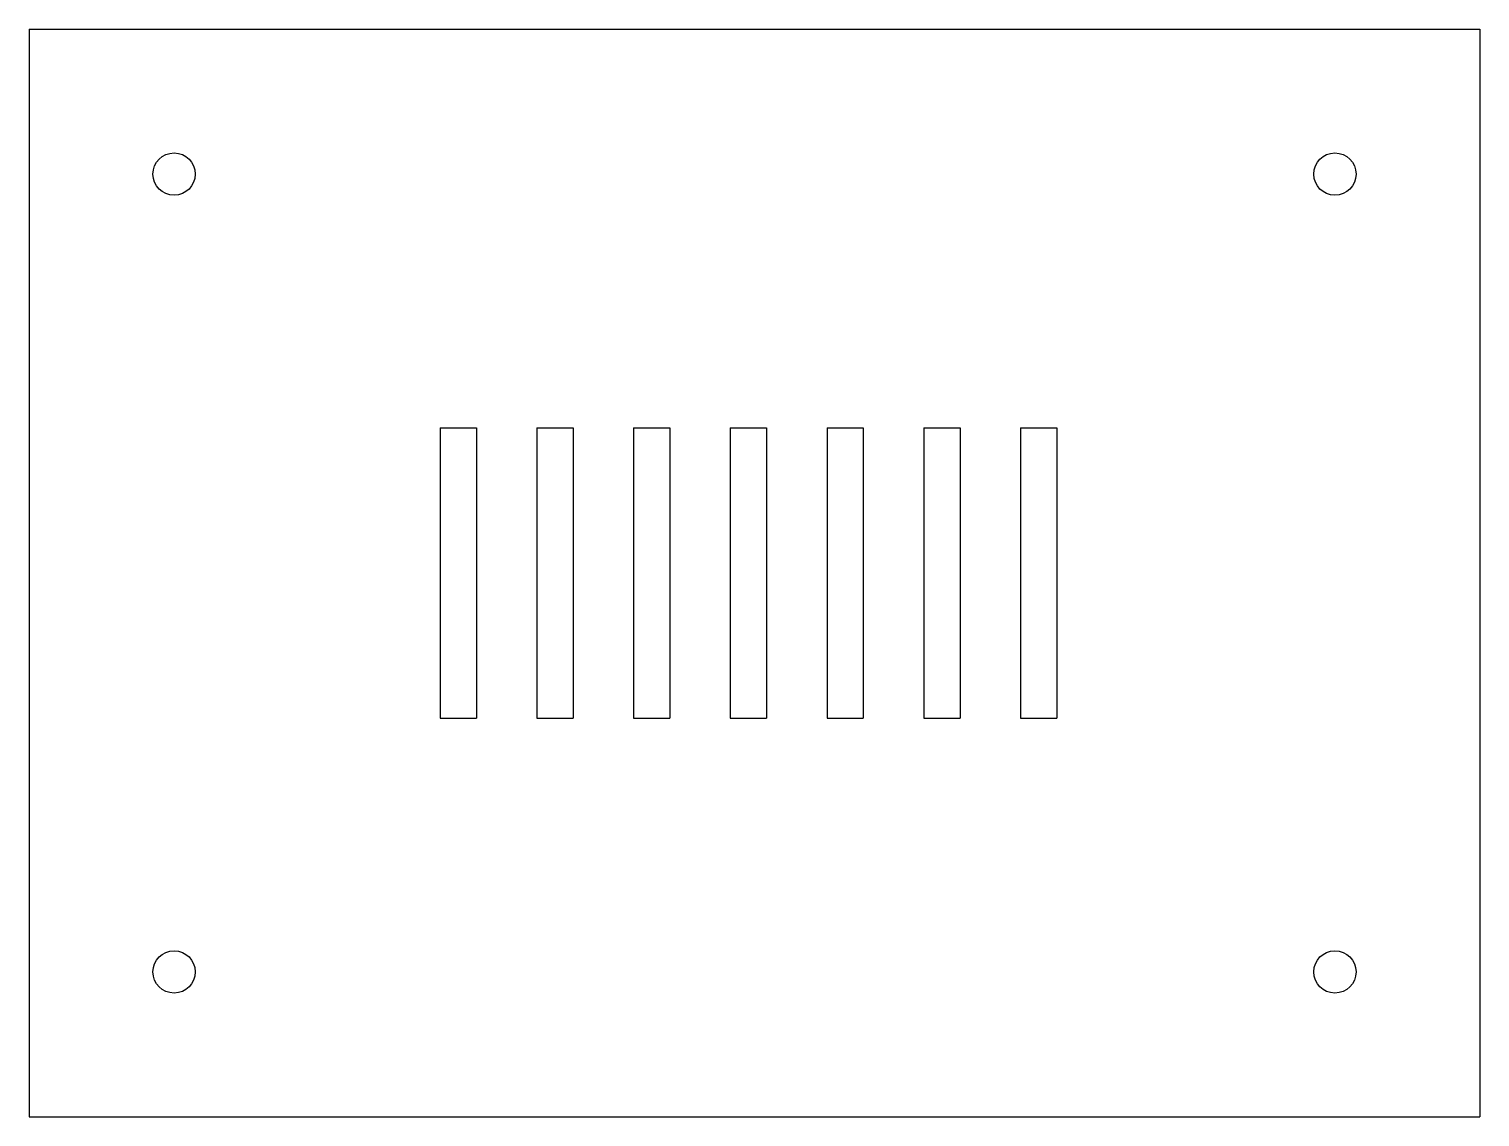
# Model space of a CAD drawing. Header units: millimetres. Extents: x 160 to 280, y -150 to -60.
import ezdxf

# ---------------------------------------------------------------- set-up
doc = ezdxf.new("R2010")
doc.units = ezdxf.units.MM
doc.layers.add('Default', color=7, linetype='CONTINUOUS', lineweight=25, true_color=0x4f8cff)

msp = doc.modelspace()

# ---------------------------------------------------------------- linework, layer by layer
at = {"layer": 'Default', "linetype": 'CONTINUOUS', "lineweight": 25, "true_color": 0x4f8cff}
for p, q in [((160, -60), (160, -150)), ((160, -60), (280, -60)), ((280, -60), (280, -150)), ((194, -93), (194, -117)), ((194, -93), (197, -93)), ((197, -93), (197, -117)), ((202, -93), (202, -117)), ((202, -93), (205, -93)), ((205, -93), (205, -117)), ((210, -93), (210, -117)), ((210, -93), (213, -93)), ((213, -93), (213, -117)), ((218, -93), (218, -117)), ((218, -93), (221, -93)), ((221, -93), (221, -117)), ((226, -93), (226, -117)), ((226, -93), (229, -93)), ((229, -93), (229, -117)), ((234, -93), (234, -117)), ((234, -93), (237, -93)), ((237, -93), (237, -117)), ((242, -93), (242, -117)), ((242, -93), (245, -93)), ((245, -93), (245, -117)), ((194, -117), (197, -117)), ((202, -117), (205, -117)), ((210, -117), (213, -117)), ((218, -117), (221, -117)), ((226, -117), (229, -117)), ((234, -117), (237, -117)), ((242, -117), (245, -117)), ((160, -150), (280, -150))]:
    msp.add_line(p, q, dxfattribs=at)
for centre in [(172, -72), (268, -72), (172, -138), (268, -138)]:
    msp.add_circle(centre, 1.75, dxfattribs=at)

doc.saveas('drawing.dxf')
